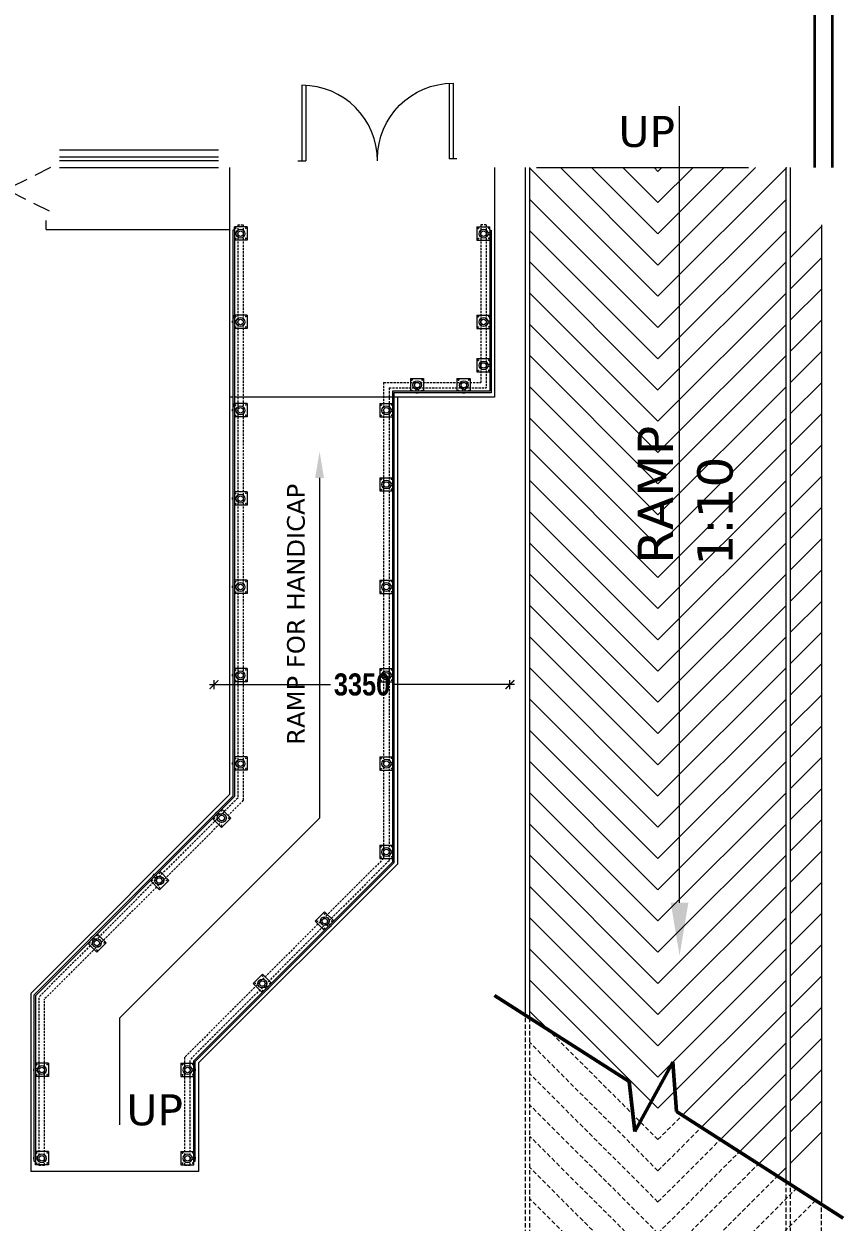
# Model space of a CAD drawing. Header units: millimetres. Extents: x -3092162 to 4513894, y -12317808 to 1849994.
# Drawn here: x -381837 to -372564, y -5847144 to -5833581 of the extents above; entities that cross this region are included whole.
import ezdxf

# ---------------------------------------------------------------- set-up
doc = ezdxf.new("R2010")
doc.units = ezdxf.units.MM
doc.header["$LTSCALE"] = 2
doc.header["$MEASUREMENT"] = 0
doc.linetypes.add('DASHED2', pattern=[0.375, 0.25, -0.125])
doc.layers.add('AEROW', color=7, linetype='Continuous', lineweight=15, true_color=0x0d0d0d)
doc.layers.add('DOT', color=7, linetype='DASHED2', lineweight=0, true_color=0x89067c)
for name, color, linetype, lineweight in [('DETAIL', 240, 'Continuous', 9), ('DOOR', 27, 'Continuous', 5), ('glass', 5, 'Continuous', 15), ('RAILING', 47, 'Continuous', 13), ('RAMP', 253, 'Continuous', 9), ('SILL', 74, 'Continuous', 9), ('STAIR', 252, 'Continuous', 9), ('TEXT', 7, 'Continuous', 13), ('WAll', 250, 'Continuous', 35)]:
    doc.layers.add(name, color=color, linetype=linetype, lineweight=lineweight)
doc.styles.add('INNER DIM', font='', dxfattribs={"height": 250})
doc.styles.add('style2', font='')
doc.styles.get('INNER DIM').set_extended_font_data('Arial Narrow', bold=True)
doc.styles.get('style2').set_extended_font_data('Verdana')

# ---------------------------------------------------------------- blocks, each defined once
blk = doc.blocks.new('_ArchTick')
at = {"color": 0, "linetype": 'ByBlock', "const_width": 0.15}
blk.add_lwpolyline([(-0.5, -0.5), (0.5, 0.5)], dxfattribs=at)

msp = doc.modelspace()

# ---------------------------------------------------------------- linework, layer by layer
at = {"color": 105, "linetype": 'DASHED2', "lineweight": 0, "ltscale": 50}
for p, q in [((-379415.3, -5835854.9), (-379415.3, -5842344.4)), ((-379415.3, -5835854.9), (-379353.3, -5835854.9)), ((-379353.3, -5835854.9), (-379353.3, -5842370.1)), ((-376665.3, -5835854.9), (-376665.3, -5837638.5)), ((-376603.3, -5835854.9), (-376665.3, -5835854.9)), ((-376603.3, -5835854.9), (-376603.3, -5837700.5)), ((-377765.3, -5837638.5), (-377765.3, -5843027.9)), ((-377765.3, -5837638.5), (-376665.3, -5837638.5)), ((-377703.3, -5837700.5), (-377703.3, -5843053.4)), ((-377703.3, -5837700.5), (-376603.3, -5837700.5)), ((-379415.3, -5842344.4), (-381665.3, -5844594.4)), ((-379353.3, -5842370.1), (-381603.3, -5844620.1)), ((-377765.3, -5843027.9), (-380015.3, -5845277.9)), ((-377703.3, -5843053.4), (-379953.3, -5845303.4)), ((-381665.3, -5846504.2), (-381665.3, -5844594.4)), ((-381603.3, -5846504.2), (-381603.3, -5844620.1)), ((-380015.3, -5846504.2), (-380015.3, -5845277.9)), ((-379953.3, -5846504.2), (-379953.3, -5845303.4)), ((-381603.3, -5846504.2), (-381665.3, -5846504.2)), ((-379953.3, -5846504.2), (-380015.3, -5846504.2))]:
    msp.add_line(p, q, dxfattribs=at)
at = {"layer": 'AEROW', "ltscale": 100}
for p, q in [((-374414.7, -5843529.5), (-374414.7, -5834510.7)), ((-378490, -5838720.9), (-378490, -5842570.7)), ((-378490, -5842570.7), (-380756, -5844836.7)), ((-380756, -5844836.7), (-380756, -5846044))]:
    msp.add_line(p, q, dxfattribs=at)
for points in [[(-378440, -5838720.9), (-378490, -5838420.9), (-378540, -5838720.9)], [(-374314.7, -5843529.5), (-374414.7, -5844129.5), (-374514.7, -5843529.5)]]:
    msp.add_solid(points, dxfattribs=at)
at = {"layer": 'DETAIL', "color": 253, "lineweight": 5, "ltscale": 0.5}
for p, q in [((-379309.3, -5835878), (-379454.3, -5835878)), ((-379454.3, -5835915.5), (-379454.3, -5835878)), ((-379446.8, -5835891), (-379439.8, -5835891)), ((-379446.8, -5835891), (-379446.8, -5835898)), ((-379446.8, -5835898), (-379439.8, -5835898)), ((-379439.8, -5835891), (-379439.8, -5835898)), ((-379321.8, -5835891), (-379328.8, -5835891)), ((-379328.8, -5835891), (-379328.8, -5835898)), ((-379321.8, -5835898), (-379328.8, -5835898)), ((-379321.8, -5835891), (-379321.8, -5835898)), ((-379309.3, -5835878), (-379309.3, -5836028)), ((-376709.3, -5835878), (-376709.3, -5836028)), ((-376709.3, -5835878), (-376564.3, -5835878)), ((-376696.8, -5835891), (-376689.8, -5835891)), ((-376696.8, -5835891), (-376696.8, -5835898)), ((-376696.8, -5835898), (-376689.8, -5835898)), ((-376689.8, -5835891), (-376689.8, -5835898)), ((-376571.8, -5835891), (-376578.8, -5835891)), ((-376578.8, -5835891), (-376578.8, -5835898)), ((-376571.8, -5835898), (-376578.8, -5835898)), ((-376571.8, -5835891), (-376571.8, -5835898)), ((-376564.3, -5835915.5), (-376564.3, -5835878)), ((-379309.3, -5836028), (-379454.3, -5836028)), ((-379446.8, -5836008), (-379439.8, -5836008)), ((-379446.8, -5836008), (-379446.8, -5836015)), ((-379446.8, -5836015), (-379439.8, -5836015)), ((-379439.8, -5836008), (-379439.8, -5836015)), ((-379321.8, -5836008), (-379328.8, -5836008)), ((-379328.8, -5836008), (-379328.8, -5836015)), ((-379321.8, -5836015), (-379328.8, -5836015)), ((-379321.8, -5836008), (-379321.8, -5836015)), ((-376709.3, -5836028), (-376564.3, -5836028)), ((-376696.8, -5836008), (-376689.8, -5836008)), ((-376696.8, -5836008), (-376696.8, -5836015)), ((-376696.8, -5836015), (-376689.8, -5836015)), ((-376689.8, -5836008), (-376689.8, -5836015)), ((-376571.8, -5836008), (-376578.8, -5836008)), ((-376578.8, -5836008), (-376578.8, -5836015)), ((-376571.8, -5836015), (-376578.8, -5836015)), ((-376571.8, -5836008), (-376571.8, -5836015)), ((-379309.3, -5836878), (-379454.3, -5836878)), ((-379454.3, -5836915.5), (-379454.3, -5836878)), ((-379446.8, -5836891), (-379439.8, -5836891)), ((-379446.8, -5836891), (-379446.8, -5836898)), ((-379446.8, -5836898), (-379439.8, -5836898)), ((-379439.8, -5836891), (-379439.8, -5836898)), ((-379321.8, -5836891), (-379328.8, -5836891)), ((-379328.8, -5836891), (-379328.8, -5836898)), ((-379321.8, -5836898), (-379328.8, -5836898)), ((-379321.8, -5836891), (-379321.8, -5836898)), ((-379309.3, -5836878), (-379309.3, -5837028)), ((-376709.3, -5836878), (-376709.3, -5837028)), ((-376709.3, -5836878), (-376564.3, -5836878)), ((-376696.8, -5836891), (-376689.8, -5836891)), ((-376696.8, -5836891), (-376696.8, -5836898)), ((-376696.8, -5836898), (-376689.8, -5836898)), ((-376689.8, -5836891), (-376689.8, -5836898)), ((-376571.8, -5836891), (-376578.8, -5836891)), ((-376578.8, -5836891), (-376578.8, -5836898)), ((-376571.8, -5836898), (-376578.8, -5836898)), ((-376571.8, -5836891), (-376571.8, -5836898)), ((-376564.3, -5836915.5), (-376564.3, -5836878)), ((-379309.3, -5837028), (-379454.3, -5837028)), ((-379446.8, -5837008), (-379439.8, -5837008)), ((-379446.8, -5837008), (-379446.8, -5837015)), ((-379446.8, -5837015), (-379439.8, -5837015)), ((-379439.8, -5837008), (-379439.8, -5837015)), ((-379321.8, -5837008), (-379328.8, -5837008)), ((-379328.8, -5837008), (-379328.8, -5837015)), ((-379321.8, -5837015), (-379328.8, -5837015)), ((-379321.8, -5837008), (-379321.8, -5837015)), ((-376709.3, -5837028), (-376564.3, -5837028)), ((-376696.8, -5837008), (-376689.8, -5837008)), ((-376696.8, -5837008), (-376696.8, -5837015)), ((-376696.8, -5837015), (-376689.8, -5837015)), ((-376689.8, -5837008), (-376689.8, -5837015)), ((-376571.8, -5837008), (-376578.8, -5837008)), ((-376578.8, -5837008), (-376578.8, -5837015)), ((-376571.8, -5837015), (-376578.8, -5837015)), ((-376571.8, -5837008), (-376571.8, -5837015)), ((-376709.3, -5837369.5), (-376709.3, -5837519.5)), ((-376709.3, -5837369.5), (-376564.3, -5837369.5)), ((-376696.8, -5837382.5), (-376689.8, -5837382.5)), ((-376696.8, -5837382.5), (-376696.8, -5837389.5)), ((-376696.8, -5837389.5), (-376689.8, -5837389.5)), ((-376689.8, -5837382.5), (-376689.8, -5837389.5)), ((-376571.8, -5837382.5), (-376578.8, -5837382.5)), ((-376578.8, -5837382.5), (-376578.8, -5837389.5)), ((-376571.8, -5837389.5), (-376578.8, -5837389.5)), ((-376571.8, -5837382.5), (-376571.8, -5837389.5)), ((-376564.3, -5837407), (-376564.3, -5837369.5)), ((-376709.3, -5837519.5), (-376564.3, -5837519.5)), ((-376696.8, -5837499.5), (-376689.8, -5837499.5)), ((-376696.8, -5837499.5), (-376696.8, -5837506.5)), ((-376696.8, -5837506.5), (-376689.8, -5837506.5)), ((-376689.8, -5837499.5), (-376689.8, -5837506.5)), ((-376571.8, -5837499.5), (-376578.8, -5837499.5)), ((-376578.8, -5837499.5), (-376578.8, -5837506.5)), ((-376571.8, -5837506.5), (-376578.8, -5837506.5)), ((-376571.8, -5837499.5), (-376571.8, -5837506.5)), ((-377461.8, -5837594.5), (-377311.8, -5837594.5)), ((-377461.8, -5837594.5), (-377461.8, -5837739.5)), ((-377448.8, -5837607), (-377448.8, -5837614)), ((-377448.8, -5837607), (-377441.8, -5837607)), ((-377448.8, -5837614), (-377441.8, -5837614)), ((-377448.8, -5837732), (-377448.8, -5837725)), ((-377448.8, -5837725), (-377441.8, -5837725)), ((-377441.8, -5837607), (-377441.8, -5837614)), ((-377441.8, -5837732), (-377441.8, -5837725)), ((-377331.8, -5837607), (-377331.8, -5837614)), ((-377331.8, -5837607), (-377324.8, -5837607)), ((-377331.8, -5837614), (-377324.8, -5837614)), ((-377331.8, -5837732), (-377331.8, -5837725)), ((-377331.8, -5837725), (-377324.8, -5837725)), ((-377324.8, -5837607), (-377324.8, -5837614)), ((-377324.8, -5837732), (-377324.8, -5837725)), ((-377311.8, -5837594.5), (-377311.8, -5837739.5)), ((-376934.3, -5837594.5), (-376784.3, -5837594.5)), ((-376934.3, -5837594.5), (-376934.3, -5837739.5)), ((-376921.3, -5837607), (-376921.3, -5837614)), ((-376921.3, -5837607), (-376914.3, -5837607)), ((-376921.3, -5837614), (-376914.3, -5837614)), ((-376921.3, -5837732), (-376921.3, -5837725)), ((-376921.3, -5837725), (-376914.3, -5837725)), ((-376914.3, -5837607), (-376914.3, -5837614)), ((-376914.3, -5837732), (-376914.3, -5837725)), ((-376804.3, -5837607), (-376804.3, -5837614)), ((-376804.3, -5837607), (-376797.3, -5837607)), ((-376804.3, -5837614), (-376797.3, -5837614)), ((-376804.3, -5837732), (-376804.3, -5837725)), ((-376804.3, -5837725), (-376797.3, -5837725)), ((-376797.3, -5837607), (-376797.3, -5837614)), ((-376797.3, -5837732), (-376797.3, -5837725)), ((-376784.3, -5837594.5), (-376784.3, -5837739.5)), ((-377448.8, -5837732), (-377441.8, -5837732)), ((-377331.8, -5837732), (-377324.8, -5837732)), ((-376921.3, -5837732), (-376914.3, -5837732)), ((-376804.3, -5837732), (-376797.3, -5837732)), ((-379309.3, -5837878), (-379454.3, -5837878)), ((-379454.3, -5837915.5), (-379454.3, -5837878)), ((-379446.8, -5837891), (-379439.8, -5837891)), ((-379446.8, -5837891), (-379446.8, -5837898)), ((-379446.8, -5837898), (-379439.8, -5837898)), ((-379439.8, -5837891), (-379439.8, -5837898)), ((-379321.8, -5837891), (-379328.8, -5837891)), ((-379328.8, -5837891), (-379328.8, -5837898)), ((-379321.8, -5837898), (-379328.8, -5837898)), ((-379321.8, -5837891), (-379321.8, -5837898)), ((-379309.3, -5837878), (-379309.3, -5838028)), ((-377809.3, -5837878), (-377809.3, -5838028)), ((-377809.3, -5837878), (-377664.3, -5837878)), ((-377796.8, -5837891), (-377789.8, -5837891)), ((-377796.8, -5837891), (-377796.8, -5837898)), ((-377796.8, -5837898), (-377789.8, -5837898)), ((-377789.8, -5837891), (-377789.8, -5837898)), ((-377671.8, -5837891), (-377678.8, -5837891)), ((-377678.8, -5837891), (-377678.8, -5837898)), ((-377671.8, -5837898), (-377678.8, -5837898)), ((-377671.8, -5837891), (-377671.8, -5837898)), ((-377664.3, -5837878), (-377664.3, -5837915.5)), ((-379309.3, -5838028), (-379454.3, -5838028)), ((-379446.8, -5838008), (-379439.8, -5838008)), ((-379446.8, -5838008), (-379446.8, -5838015)), ((-379446.8, -5838015), (-379439.8, -5838015)), ((-379439.8, -5838008), (-379439.8, -5838015)), ((-379321.8, -5838008), (-379328.8, -5838008)), ((-379328.8, -5838008), (-379328.8, -5838015)), ((-379321.8, -5838015), (-379328.8, -5838015)), ((-379321.8, -5838008), (-379321.8, -5838015)), ((-377809.3, -5838028), (-377664.3, -5838028)), ((-377796.8, -5838008), (-377789.8, -5838008)), ((-377796.8, -5838008), (-377796.8, -5838015)), ((-377796.8, -5838015), (-377789.8, -5838015)), ((-377789.8, -5838008), (-377789.8, -5838015)), ((-377671.8, -5838008), (-377678.8, -5838008)), ((-377678.8, -5838008), (-377678.8, -5838015)), ((-377671.8, -5838015), (-377678.8, -5838015)), ((-377671.8, -5838008), (-377671.8, -5838015)), ((-377809.3, -5838718), (-377809.3, -5838868)), ((-377809.3, -5838718), (-377664.3, -5838718)), ((-377796.8, -5838731), (-377789.8, -5838731)), ((-377796.8, -5838731), (-377796.8, -5838738)), ((-377796.8, -5838738), (-377789.8, -5838738)), ((-377789.8, -5838731), (-377789.8, -5838738)), ((-377671.8, -5838731), (-377678.8, -5838731)), ((-377678.8, -5838731), (-377678.8, -5838738)), ((-377671.8, -5838738), (-377678.8, -5838738)), ((-377671.8, -5838731), (-377671.8, -5838738)), ((-379309.3, -5838878), (-379454.3, -5838878)), ((-379446.8, -5838891), (-379439.8, -5838891)), ((-379446.8, -5838891), (-379446.8, -5838898)), ((-379446.8, -5838898), (-379439.8, -5838898)), ((-379439.8, -5838891), (-379439.8, -5838898)), ((-379321.8, -5838891), (-379328.8, -5838891)), ((-379328.8, -5838891), (-379328.8, -5838898)), ((-379321.8, -5838898), (-379328.8, -5838898)), ((-379321.8, -5838891), (-379321.8, -5838898)), ((-379309.3, -5838878), (-379309.3, -5839028)), ((-377809.3, -5838868), (-377664.3, -5838868)), ((-377796.8, -5838848), (-377789.8, -5838848)), ((-377796.8, -5838848), (-377796.8, -5838855)), ((-377796.8, -5838855), (-377789.8, -5838855)), ((-377789.8, -5838848), (-377789.8, -5838855)), ((-377671.8, -5838848), (-377678.8, -5838848)), ((-377678.8, -5838848), (-377678.8, -5838855)), ((-377671.8, -5838855), (-377678.8, -5838855)), ((-377671.8, -5838848), (-377671.8, -5838855)), ((-379309.3, -5839028), (-379454.3, -5839028)), ((-379446.8, -5839008), (-379439.8, -5839008)), ((-379446.8, -5839008), (-379446.8, -5839015)), ((-379446.8, -5839015), (-379439.8, -5839015)), ((-379439.8, -5839008), (-379439.8, -5839015)), ((-379321.8, -5839008), (-379328.8, -5839008)), ((-379328.8, -5839008), (-379328.8, -5839015)), ((-379321.8, -5839015), (-379328.8, -5839015)), ((-379321.8, -5839008), (-379321.8, -5839015)), ((-379309.3, -5839878), (-379454.3, -5839878)), ((-379446.8, -5839891), (-379439.8, -5839891)), ((-379446.8, -5839891), (-379446.8, -5839898)), ((-379439.8, -5839891), (-379439.8, -5839898)), ((-379321.8, -5839891), (-379328.8, -5839891)), ((-379328.8, -5839891), (-379328.8, -5839898)), ((-379321.8, -5839891), (-379321.8, -5839898)), ((-379309.3, -5839878), (-379309.3, -5840028)), ((-377809.3, -5839878), (-377809.3, -5840028)), ((-377809.3, -5839878), (-377664.3, -5839878)), ((-377796.8, -5839891), (-377789.8, -5839891)), ((-377796.8, -5839891), (-377796.8, -5839898)), ((-377789.8, -5839891), (-377789.8, -5839898)), ((-377671.8, -5839891), (-377678.8, -5839891)), ((-377678.8, -5839891), (-377678.8, -5839898)), ((-377671.8, -5839891), (-377671.8, -5839898)), ((-379309.3, -5840028), (-379454.3, -5840028)), ((-379446.8, -5839898), (-379439.8, -5839898)), ((-379446.8, -5840008), (-379439.8, -5840008)), ((-379446.8, -5840008), (-379446.8, -5840015)), ((-379446.8, -5840015), (-379439.8, -5840015)), ((-379439.8, -5840008), (-379439.8, -5840015)), ((-379321.8, -5839898), (-379328.8, -5839898)), ((-379321.8, -5840008), (-379328.8, -5840008)), ((-379328.8, -5840008), (-379328.8, -5840015)), ((-379321.8, -5840015), (-379328.8, -5840015)), ((-379321.8, -5840008), (-379321.8, -5840015)), ((-377809.3, -5840028), (-377664.3, -5840028)), ((-377796.8, -5839898), (-377789.8, -5839898)), ((-377796.8, -5840008), (-377789.8, -5840008)), ((-377796.8, -5840008), (-377796.8, -5840015)), ((-377796.8, -5840015), (-377789.8, -5840015)), ((-377789.8, -5840008), (-377789.8, -5840015)), ((-377671.8, -5839898), (-377678.8, -5839898)), ((-377671.8, -5840008), (-377678.8, -5840008)), ((-377678.8, -5840008), (-377678.8, -5840015)), ((-377671.8, -5840015), (-377678.8, -5840015)), ((-377671.8, -5840008), (-377671.8, -5840015)), ((-379309.3, -5840878), (-379454.3, -5840878)), ((-379446.8, -5840891), (-379439.8, -5840891)), ((-379446.8, -5840891), (-379446.8, -5840898)), ((-379446.8, -5840898), (-379439.8, -5840898)), ((-379439.8, -5840891), (-379439.8, -5840898)), ((-379321.8, -5840891), (-379328.8, -5840891)), ((-379328.8, -5840891), (-379328.8, -5840898)), ((-379321.8, -5840898), (-379328.8, -5840898)), ((-379321.8, -5840891), (-379321.8, -5840898)), ((-379309.3, -5840878), (-379309.3, -5841028)), ((-377809.3, -5840878), (-377809.3, -5841028)), ((-377809.3, -5840878), (-377664.3, -5840878)), ((-377796.8, -5840891), (-377789.8, -5840891)), ((-377796.8, -5840891), (-377796.8, -5840898)), ((-377796.8, -5840898), (-377789.8, -5840898)), ((-377789.8, -5840891), (-377789.8, -5840898)), ((-377671.8, -5840891), (-377678.8, -5840891)), ((-377678.8, -5840891), (-377678.8, -5840898)), ((-377671.8, -5840898), (-377678.8, -5840898)), ((-377671.8, -5840891), (-377671.8, -5840898)), ((-379309.3, -5841028), (-379454.3, -5841028)), ((-379446.8, -5841008), (-379439.8, -5841008)), ((-379446.8, -5841008), (-379446.8, -5841015)), ((-379446.8, -5841015), (-379439.8, -5841015)), ((-379439.8, -5841008), (-379439.8, -5841015)), ((-379321.8, -5841008), (-379328.8, -5841008)), ((-379328.8, -5841008), (-379328.8, -5841015)), ((-379321.8, -5841015), (-379328.8, -5841015)), ((-379321.8, -5841008), (-379321.8, -5841015)), ((-377809.3, -5841028), (-377664.3, -5841028)), ((-377796.8, -5841008), (-377789.8, -5841008)), ((-377796.8, -5841008), (-377796.8, -5841015)), ((-377796.8, -5841015), (-377789.8, -5841015)), ((-377789.8, -5841008), (-377789.8, -5841015)), ((-377671.8, -5841008), (-377678.8, -5841008)), ((-377678.8, -5841008), (-377678.8, -5841015)), ((-377671.8, -5841015), (-377678.8, -5841015)), ((-377671.8, -5841008), (-377671.8, -5841015)), ((-379309.3, -5841878), (-379454.3, -5841878)), ((-379446.8, -5841891), (-379439.8, -5841891)), ((-379446.8, -5841891), (-379446.8, -5841898)), ((-379446.8, -5841898), (-379439.8, -5841898)), ((-379439.8, -5841891), (-379439.8, -5841898)), ((-379321.8, -5841891), (-379328.8, -5841891)), ((-379328.8, -5841891), (-379328.8, -5841898)), ((-379321.8, -5841898), (-379328.8, -5841898)), ((-379321.8, -5841891), (-379321.8, -5841898)), ((-379309.3, -5841878), (-379309.3, -5842028)), ((-377809.3, -5841878), (-377809.3, -5842028)), ((-377809.3, -5841878), (-377664.3, -5841878)), ((-377796.8, -5841891), (-377789.8, -5841891)), ((-377796.8, -5841891), (-377796.8, -5841898)), ((-377796.8, -5841898), (-377789.8, -5841898)), ((-377789.8, -5841891), (-377789.8, -5841898)), ((-377671.8, -5841891), (-377678.8, -5841891)), ((-377678.8, -5841891), (-377678.8, -5841898)), ((-377671.8, -5841898), (-377678.8, -5841898)), ((-377671.8, -5841891), (-377671.8, -5841898)), ((-379309.3, -5842028), (-379454.3, -5842028)), ((-379446.8, -5842008), (-379439.8, -5842008)), ((-379446.8, -5842008), (-379446.8, -5842015)), ((-379446.8, -5842015), (-379439.8, -5842015)), ((-379439.8, -5842008), (-379439.8, -5842015)), ((-379321.8, -5842008), (-379328.8, -5842008)), ((-379328.8, -5842008), (-379328.8, -5842015)), ((-379321.8, -5842015), (-379328.8, -5842015)), ((-379321.8, -5842008), (-379321.8, -5842015)), ((-377809.3, -5842028), (-377664.3, -5842028)), ((-377796.8, -5842008), (-377789.8, -5842008)), ((-377796.8, -5842008), (-377796.8, -5842015)), ((-377796.8, -5842015), (-377789.8, -5842015)), ((-377789.8, -5842008), (-377789.8, -5842015)), ((-377671.8, -5842008), (-377678.8, -5842008)), ((-377678.8, -5842008), (-377678.8, -5842015)), ((-377671.8, -5842015), (-377678.8, -5842015)), ((-377671.8, -5842008), (-377671.8, -5842015)), ((-379493.4, -5842572.4), (-379595.9, -5842469.9)), ((-379599.5, -5842678.5), (-379702, -5842575.9)), ((-379687.5, -5842572), (-379682.6, -5842567.1)), ((-379687.5, -5842572), (-379682.6, -5842577)), ((-379682.6, -5842567.1), (-379677.6, -5842572)), ((-379682.6, -5842577), (-379677.6, -5842572)), ((-379604.8, -5842489.3), (-379599.8, -5842484.4)), ((-379604.8, -5842489.3), (-379599.8, -5842494.3)), ((-379599.8, -5842484.4), (-379594.9, -5842489.3)), ((-379599.8, -5842494.3), (-379594.9, -5842489.3)), ((-379599.5, -5842678.5), (-379493.4, -5842572.4)), ((-379521.3, -5842572.8), (-379516.4, -5842567.8)), ((-379516.4, -5842577.7), (-379521.3, -5842572.8)), ((-379511.4, -5842572.8), (-379516.4, -5842567.8)), ((-379516.4, -5842577.7), (-379511.4, -5842572.8)), ((-379604.1, -5842655.5), (-379599.1, -5842650.5)), ((-379599.1, -5842660.4), (-379604.1, -5842655.5)), ((-379594.2, -5842655.5), (-379599.1, -5842650.5)), ((-379599.1, -5842660.4), (-379594.2, -5842655.5)), ((-377809.3, -5842878), (-377809.3, -5843028)), ((-377809.3, -5842878), (-377664.3, -5842878)), ((-377796.8, -5842891), (-377789.8, -5842891)), ((-377796.8, -5842891), (-377796.8, -5842898)), ((-377796.8, -5842898), (-377789.8, -5842898)), ((-377796.8, -5843008), (-377789.8, -5843008)), ((-377796.8, -5843008), (-377796.8, -5843015)), ((-377789.8, -5842891), (-377789.8, -5842898)), ((-377789.8, -5843008), (-377789.8, -5843015)), ((-377671.8, -5842891), (-377678.8, -5842891)), ((-377678.8, -5842891), (-377678.8, -5842898)), ((-377671.8, -5842898), (-377678.8, -5842898)), ((-377671.8, -5843008), (-377678.8, -5843008)), ((-377678.8, -5843008), (-377678.8, -5843015)), ((-377671.8, -5842891), (-377671.8, -5842898)), ((-377671.8, -5843008), (-377671.8, -5843015)), ((-377809.3, -5843028), (-377664.3, -5843028)), ((-377796.8, -5843015), (-377789.8, -5843015)), ((-377671.8, -5843015), (-377678.8, -5843015)), ((-380303.1, -5843382), (-380405.6, -5843279.5)), ((-380386.1, -5843270.7), (-380391.1, -5843275.6)), ((-380391.1, -5843275.6), (-380386.1, -5843280.6)), ((-380386.1, -5843270.7), (-380381.2, -5843275.6)), ((-380381.2, -5843275.6), (-380386.1, -5843280.6)), ((-380303.4, -5843187.9), (-380308.4, -5843192.9)), ((-380308.4, -5843192.9), (-380303.4, -5843197.8)), ((-380303.4, -5843187.9), (-380298.5, -5843192.9)), ((-380298.5, -5843192.9), (-380303.4, -5843197.8)), ((-380197, -5843276), (-380303.1, -5843382)), ((-380197, -5843276), (-380299.5, -5843173.4)), ((-380220, -5843271.4), (-380224.9, -5843276.3)), ((-380220, -5843281.3), (-380224.9, -5843276.3)), ((-380215, -5843276.3), (-380220, -5843271.4)), ((-380215, -5843276.3), (-380220, -5843281.3)), ((-380302.7, -5843354.1), (-380307.6, -5843359.1)), ((-380302.7, -5843364), (-380307.6, -5843359.1)), ((-380297.7, -5843359.1), (-380302.7, -5843354.1)), ((-380297.7, -5843359.1), (-380302.7, -5843364)), ((-378538.8, -5843739.1), (-378432.8, -5843633.1)), ((-378438.1, -5843656), (-378433.1, -5843651.1)), ((-378438.1, -5843656), (-378433.1, -5843661)), ((-378433.1, -5843651.1), (-378428.2, -5843656)), ((-378433.1, -5843661), (-378428.2, -5843656)), ((-378432.8, -5843633.1), (-378330.2, -5843735.6)), ((-378538.8, -5843739.1), (-378436.3, -5843841.7)), ((-378520.8, -5843738.8), (-378515.8, -5843733.8)), ((-378520.8, -5843738.8), (-378515.8, -5843743.7)), ((-378515.8, -5843733.8), (-378510.9, -5843738.8)), ((-378515.8, -5843743.7), (-378510.9, -5843738.8)), ((-378437.3, -5843822.2), (-378432.4, -5843817.3)), ((-378432.4, -5843827.2), (-378437.3, -5843822.2)), ((-378427.4, -5843822.2), (-378432.4, -5843817.3)), ((-378432.4, -5843827.2), (-378427.4, -5843822.2)), ((-378354.6, -5843739.5), (-378349.7, -5843734.5)), ((-378349.7, -5843744.4), (-378354.6, -5843739.5)), ((-378344.7, -5843739.5), (-378349.7, -5843734.5)), ((-378349.7, -5843744.4), (-378344.7, -5843739.5)), ((-381010.5, -5843895), (-381015.5, -5843900)), ((-381015.5, -5843900), (-381010.5, -5843904.9)), ((-381010.5, -5843895), (-381005.6, -5843900)), ((-381005.6, -5843900), (-381010.5, -5843904.9)), ((-380904.1, -5843983.1), (-381006.6, -5843880.5)), ((-381010.2, -5844089.1), (-381112.7, -5843986.6)), ((-381093.2, -5843977.8), (-381098.2, -5843982.7)), ((-381098.2, -5843982.7), (-381093.2, -5843987.7)), ((-381093.2, -5843977.8), (-381088.3, -5843982.7)), ((-381088.3, -5843982.7), (-381093.2, -5843987.7)), ((-381009.8, -5844061.2), (-381014.8, -5844066.2)), ((-381009.8, -5844071.1), (-381014.8, -5844066.2)), ((-380904.1, -5843983.1), (-381010.2, -5844089.1)), ((-381004.9, -5844066.2), (-381009.8, -5844061.2)), ((-381004.9, -5844066.2), (-381009.8, -5844071.1)), ((-380927.1, -5843978.5), (-380932, -5843983.4)), ((-380927.1, -5843988.4), (-380932, -5843983.4)), ((-380922.1, -5843983.4), (-380927.1, -5843978.5)), ((-380922.1, -5843983.4), (-380927.1, -5843988.4)), ((-379136.3, -5844336.6), (-379242.4, -5844442.7)), ((-379136.7, -5844354.7), (-379141.6, -5844359.6)), ((-379141.6, -5844359.6), (-379136.7, -5844364.6)), ((-379136.7, -5844354.7), (-379131.7, -5844359.6)), ((-379131.7, -5844359.6), (-379136.7, -5844364.6)), ((-379136.3, -5844336.6), (-379033.8, -5844439.2)), ((-379242.4, -5844442.7), (-379139.9, -5844545.2)), ((-379219.4, -5844437.4), (-379224.4, -5844442.3)), ((-379224.4, -5844442.3), (-379219.4, -5844447.3)), ((-379219.4, -5844437.4), (-379214.5, -5844442.3)), ((-379214.5, -5844442.3), (-379219.4, -5844447.3)), ((-379053.2, -5844438.1), (-379058.2, -5844443)), ((-379053.2, -5844448), (-379058.2, -5844443)), ((-379048.3, -5844443), (-379053.2, -5844438.1)), ((-379048.3, -5844443), (-379053.2, -5844448)), ((-379136, -5844520.8), (-379140.9, -5844525.8)), ((-379136, -5844530.7), (-379140.9, -5844525.8)), ((-379131, -5844525.8), (-379136, -5844520.8)), ((-379131, -5844525.8), (-379136, -5844530.7)), ((-381559.3, -5845345.7), (-381704.3, -5845345.7)), ((-381696.8, -5845358.7), (-381689.8, -5845358.7)), ((-381696.8, -5845358.7), (-381696.8, -5845365.7)), ((-381696.8, -5845365.7), (-381689.8, -5845365.7)), ((-381689.8, -5845358.7), (-381689.8, -5845365.7)), ((-381571.8, -5845358.7), (-381578.8, -5845358.7)), ((-381578.8, -5845358.7), (-381578.8, -5845365.7)), ((-381571.8, -5845365.7), (-381578.8, -5845365.7)), ((-381571.8, -5845358.7), (-381571.8, -5845365.7)), ((-381559.3, -5845345.7), (-381559.3, -5845495.7)), ((-380059.3, -5845345.7), (-380059.3, -5845495.7)), ((-380059.3, -5845345.7), (-379914.3, -5845345.7)), ((-380046.8, -5845358.7), (-380039.8, -5845358.7)), ((-380046.8, -5845358.7), (-380046.8, -5845365.7)), ((-380046.8, -5845365.7), (-380039.8, -5845365.7)), ((-380039.8, -5845358.7), (-380039.8, -5845365.7)), ((-379921.8, -5845358.7), (-379928.8, -5845358.7)), ((-379928.8, -5845358.7), (-379928.8, -5845365.7)), ((-379921.8, -5845365.7), (-379928.8, -5845365.7)), ((-379921.8, -5845358.7), (-379921.8, -5845365.7)), ((-381559.3, -5845495.7), (-381704.3, -5845495.7)), ((-381696.8, -5845475.7), (-381689.8, -5845475.7)), ((-381696.8, -5845475.7), (-381696.8, -5845482.7)), ((-381696.8, -5845482.7), (-381689.8, -5845482.7)), ((-381689.8, -5845475.7), (-381689.8, -5845482.7)), ((-381571.8, -5845475.7), (-381578.8, -5845475.7)), ((-381578.8, -5845475.7), (-381578.8, -5845482.7)), ((-381571.8, -5845482.7), (-381578.8, -5845482.7)), ((-381571.8, -5845475.7), (-381571.8, -5845482.7)), ((-380059.3, -5845495.7), (-379914.3, -5845495.7)), ((-380046.8, -5845475.7), (-380039.8, -5845475.7)), ((-380046.8, -5845475.7), (-380046.8, -5845482.7)), ((-380046.8, -5845482.7), (-380039.8, -5845482.7)), ((-380039.8, -5845475.7), (-380039.8, -5845482.7)), ((-379921.8, -5845475.7), (-379928.8, -5845475.7)), ((-379928.8, -5845475.7), (-379928.8, -5845482.7)), ((-379921.8, -5845482.7), (-379928.8, -5845482.7)), ((-379921.8, -5845475.7), (-379921.8, -5845482.7)), ((-381559.3, -5846345.7), (-381704.3, -5846345.7)), ((-381696.8, -5846358.7), (-381689.8, -5846358.7)), ((-381696.8, -5846358.7), (-381696.8, -5846365.7)), ((-381696.8, -5846365.7), (-381689.8, -5846365.7)), ((-381689.8, -5846358.7), (-381689.8, -5846365.7)), ((-381571.8, -5846358.7), (-381578.8, -5846358.7)), ((-381578.8, -5846358.7), (-381578.8, -5846365.7)), ((-381571.8, -5846365.7), (-381578.8, -5846365.7)), ((-381571.8, -5846358.7), (-381571.8, -5846365.7)), ((-381559.3, -5846345.7), (-381559.3, -5846495.7)), ((-380059.3, -5846345.7), (-380059.3, -5846495.7)), ((-380059.3, -5846345.7), (-379914.3, -5846345.7)), ((-380046.8, -5846358.7), (-380039.8, -5846358.7)), ((-380046.8, -5846358.7), (-380046.8, -5846365.7)), ((-380046.8, -5846365.7), (-380039.8, -5846365.7)), ((-380039.8, -5846358.7), (-380039.8, -5846365.7)), ((-379921.8, -5846358.7), (-379928.8, -5846358.7)), ((-379928.8, -5846358.7), (-379928.8, -5846365.7)), ((-379921.8, -5846365.7), (-379928.8, -5846365.7)), ((-379921.8, -5846358.7), (-379921.8, -5846365.7)), ((-381559.3, -5846495.7), (-381704.3, -5846495.7)), ((-381696.8, -5846475.7), (-381689.8, -5846475.7)), ((-381696.8, -5846475.7), (-381696.8, -5846482.7)), ((-381696.8, -5846482.7), (-381689.8, -5846482.7)), ((-381689.8, -5846475.7), (-381689.8, -5846482.7)), ((-381571.8, -5846475.7), (-381578.8, -5846475.7)), ((-381578.8, -5846475.7), (-381578.8, -5846482.7)), ((-381571.8, -5846482.7), (-381578.8, -5846482.7)), ((-381571.8, -5846475.7), (-381571.8, -5846482.7)), ((-380059.3, -5846495.7), (-379914.3, -5846495.7)), ((-380046.8, -5846475.7), (-380039.8, -5846475.7)), ((-380046.8, -5846475.7), (-380046.8, -5846482.7)), ((-380046.8, -5846482.7), (-380039.8, -5846482.7)), ((-380039.8, -5846475.7), (-380039.8, -5846482.7)), ((-379921.8, -5846475.7), (-379928.8, -5846475.7)), ((-379928.8, -5846475.7), (-379928.8, -5846482.7)), ((-379921.8, -5846482.7), (-379928.8, -5846482.7)), ((-379921.8, -5846475.7), (-379921.8, -5846482.7)), ((-379914.3, -5846495.7), (-379914.3, -5846458.2))]:
    msp.add_line(p, q, dxfattribs=at)
at = {"layer": 'DOOR', "ltscale": 200}
for p, q in [((-378689.3, -5834275.4), (-378689.3, -5835130.4)), ((-378644.3, -5834276.6), (-378644.3, -5835130.4)), ((-377024.3, -5834252.4), (-377024.3, -5835106.2)), ((-376979.3, -5834251.2), (-376979.3, -5835106.2)), ((-378734.3, -5835130.4), (-378644.3, -5835130.4)), ((-376934.3, -5835106.2), (-377024.3, -5835106.2))]:
    msp.add_line(p, q, dxfattribs=at)
at = {"layer": 'DOT', "ltscale": 400}
for p, q in [((-381534.3, -5835206.2), (-382534.3, -5835706.2)), ((-382534.3, -5835206.2), (-381534.3, -5835706.2))]:
    msp.add_line(p, q, dxfattribs=at)
at = {"layer": 'DOT', "ltscale": 100}
for p, q in [((-376159.3, -5856881.2), (-376159.3, -5844802.8)), ((-376109.3, -5856881.2), (-376109.3, -5844834.7)), ((-374659.3, -5846210.4), (-375903.5, -5844966.2)), ((-374659.3, -5846563.9), (-376109.3, -5845113.9)), ((-374659.3, -5846917.5), (-376109.3, -5845467.5)), ((-374659.3, -5847271), (-376109.3, -5845821)), ((-374659.3, -5846210.1), (-374385.3, -5845936.1)), ((-374659.3, -5846563.7), (-374169.6, -5846073.9)), ((-374659.3, -5847624.6), (-376109.3, -5846174.6)), ((-374659.3, -5846917.2), (-373954, -5846211.9)), ((-374659.3, -5847270.8), (-373738.1, -5846349.6)), ((-374659.3, -5847978.2), (-376109.3, -5846528.2)), ((-374659.3, -5847624.3), (-373522.4, -5846487.4)), ((-374659.3, -5847977.9), (-373306.6, -5846625.2)), ((-374659.3, -5848331.4), (-373090.9, -5846763)), ((-373209.3, -5856781.2), (-373209.3, -5846687.4)), ((-373159.3, -5856781.2), (-373159.3, -5846719.3)), ((-374659.3, -5848331.7), (-376109.3, -5846881.7)), ((-374659.3, -5848685), (-372875.2, -5846900.8)), ((-372809.3, -5856781.2), (-372809.3, -5846942.9))]:
    msp.add_line(p, q, dxfattribs=at)
at = {"layer": 'glass', "ltscale": 100}
for p, q in [((-381434.3, -5835086.2), (-379634.3, -5835086.2)), ((-381434.3, -5835126.2), (-379634.3, -5835126.2))]:
    msp.add_line(p, q, dxfattribs=at)
at = {"layer": 'RAILING', "ltscale": 100}
for p, q in [((-379470.3, -5835915.5), (-379470.3, -5842321.6)), ((-379454.3, -5835915.5), (-379470.3, -5835915.5)), ((-379454.3, -5835915.5), (-379454.3, -5842328.2)), ((-376564.3, -5835915.5), (-376564.3, -5837739.5)), ((-376564.3, -5835915.5), (-376548.3, -5835915.5)), ((-376548.3, -5835915.5), (-376548.3, -5837755.5)), ((-376564.3, -5837739.5), (-377664.3, -5837739.5)), ((-377664.3, -5837739.5), (-377664.3, -5843069.7)), ((-377648.3, -5837755.5), (-377648.3, -5843076.3)), ((-376548.3, -5837755.5), (-377648.3, -5837755.5)), ((-379734.3, -5841060), (-378365.5, -5841060)), ((-379684.3, -5841110), (-379684.3, -5841010)), ((-376284.3, -5841060), (-377653.1, -5841060)), ((-376334.3, -5841110), (-376334.3, -5841010)), ((-379470.3, -5842321.6), (-381720.1, -5844571.4)), ((-379454.3, -5842328.2), (-381703.7, -5844577.7)), ((-377664.3, -5843069.7), (-379914.9, -5845320.3)), ((-377648.3, -5843076.3), (-379898.5, -5845326.5)), ((-381720.1, -5846458.2), (-381720.1, -5844571.4)), ((-381703.7, -5846458.2), (-381703.7, -5844577.7)), ((-379914.9, -5846458.2), (-379914.9, -5845320.3)), ((-379898.5, -5846458.2), (-379898.5, -5845326.5)), ((-381703.7, -5846458.2), (-381720.1, -5846458.2)), ((-379898.5, -5846458.2), (-379914.9, -5846458.2))]:
    msp.add_line(p, q, dxfattribs=at)
at = {"layer": 'RAILING', "ltscale": 0.5}
for p, q in [((-379437.3, -5835940.5), (-379454.3, -5835940.5)), ((-376581.3, -5835940.5), (-376564.3, -5835940.5)), ((-376548.3, -5835940.5), (-376544.3, -5835940.5)), ((-376544.3, -5835965.5), (-376544.3, -5835940.5)), ((-379437.3, -5835965.5), (-379454.3, -5835965.5)), ((-376581.3, -5835965.5), (-376564.3, -5835965.5)), ((-376548.3, -5835965.5), (-376544.3, -5835965.5)), ((-379470.3, -5836940.5), (-379474.3, -5836940.5)), ((-379474.3, -5836965.5), (-379474.3, -5836940.5)), ((-379470.3, -5836965.5), (-379474.3, -5836965.5)), ((-379437.3, -5836940.5), (-379454.3, -5836940.5)), ((-379437.3, -5836965.5), (-379454.3, -5836965.5)), ((-376581.3, -5836940.5), (-376564.3, -5836940.5)), ((-376581.3, -5836965.5), (-376564.3, -5836965.5)), ((-376548.3, -5836940.5), (-376544.3, -5836940.5)), ((-376548.3, -5836965.5), (-376544.3, -5836965.5)), ((-376544.3, -5836965.5), (-376544.3, -5836940.5)), ((-376581.3, -5837432), (-376564.3, -5837432)), ((-376548.3, -5837432), (-376544.3, -5837432)), ((-376544.3, -5837457), (-376544.3, -5837432)), ((-376581.3, -5837457), (-376564.3, -5837457)), ((-376548.3, -5837457), (-376544.3, -5837457)), ((-377399.3, -5837722.5), (-377399.3, -5837739.5)), ((-377374.3, -5837722.5), (-377374.3, -5837739.5)), ((-376871.8, -5837722.5), (-376871.8, -5837739.5)), ((-376846.8, -5837722.5), (-376846.8, -5837739.5)), ((-377399.3, -5837755.5), (-377399.3, -5837759.5)), ((-377374.3, -5837759.5), (-377399.3, -5837759.5)), ((-377374.3, -5837755.5), (-377374.3, -5837759.5)), ((-376871.8, -5837755.5), (-376871.8, -5837759.5)), ((-376846.8, -5837759.5), (-376871.8, -5837759.5)), ((-376846.8, -5837755.5), (-376846.8, -5837759.5)), ((-379470.3, -5837940.5), (-379474.3, -5837940.5)), ((-379474.3, -5837965.5), (-379474.3, -5837940.5)), ((-379470.3, -5837965.5), (-379474.3, -5837965.5)), ((-379437.3, -5837940.5), (-379454.3, -5837940.5)), ((-379437.3, -5837965.5), (-379454.3, -5837965.5)), ((-377681.3, -5837940.5), (-377664.3, -5837940.5)), ((-377681.3, -5837965.5), (-377664.3, -5837965.5)), ((-377648.3, -5837940.5), (-377644.3, -5837940.5)), ((-377648.3, -5837965.5), (-377644.3, -5837965.5)), ((-377644.3, -5837965.5), (-377644.3, -5837940.5)), ((-377681.3, -5838780.5), (-377664.3, -5838780.5)), ((-377681.3, -5838805.5), (-377664.3, -5838805.5)), ((-377648.3, -5838780.5), (-377644.3, -5838780.5)), ((-377648.3, -5838805.5), (-377644.3, -5838805.5)), ((-377644.3, -5838805.5), (-377644.3, -5838780.5)), ((-379470.3, -5838940.5), (-379474.3, -5838940.5)), ((-379474.3, -5838965.5), (-379474.3, -5838940.5)), ((-379437.3, -5838940.5), (-379454.3, -5838940.5)), ((-379470.3, -5838965.5), (-379474.3, -5838965.5)), ((-379437.3, -5838965.5), (-379454.3, -5838965.5)), ((-379470.3, -5839940.5), (-379474.3, -5839940.5)), ((-379474.3, -5839965.5), (-379474.3, -5839940.5)), ((-379470.3, -5839965.5), (-379474.3, -5839965.5)), ((-379437.3, -5839940.5), (-379454.3, -5839940.5)), ((-379437.3, -5839965.5), (-379454.3, -5839965.5)), ((-377681.3, -5839940.5), (-377664.3, -5839940.5)), ((-377681.3, -5839965.5), (-377664.3, -5839965.5)), ((-377648.3, -5839940.5), (-377644.3, -5839940.5)), ((-377648.3, -5839965.5), (-377644.3, -5839965.5)), ((-377644.3, -5839965.5), (-377644.3, -5839940.5)), ((-379470.3, -5840940.5), (-379474.3, -5840940.5)), ((-379474.3, -5840965.5), (-379474.3, -5840940.5)), ((-379470.3, -5840965.5), (-379474.3, -5840965.5)), ((-379437.3, -5840940.5), (-379454.3, -5840940.5)), ((-379437.3, -5840965.5), (-379454.3, -5840965.5)), ((-377681.3, -5840940.5), (-377664.3, -5840940.5)), ((-377681.3, -5840965.5), (-377664.3, -5840965.5)), ((-377648.3, -5840940.5), (-377644.3, -5840940.5)), ((-377648.3, -5840965.5), (-377644.3, -5840965.5)), ((-377644.3, -5840965.5), (-377644.3, -5840940.5)), ((-379470.3, -5841940.5), (-379474.3, -5841940.5)), ((-379474.3, -5841965.5), (-379474.3, -5841940.5)), ((-379470.3, -5841965.5), (-379474.3, -5841965.5)), ((-379437.3, -5841940.5), (-379454.3, -5841940.5)), ((-379437.3, -5841965.5), (-379454.3, -5841965.5)), ((-377681.3, -5841940.5), (-377664.3, -5841940.5)), ((-377681.3, -5841965.5), (-377664.3, -5841965.5)), ((-377648.3, -5841940.5), (-377644.3, -5841940.5)), ((-377648.3, -5841965.5), (-377644.3, -5841965.5)), ((-377644.3, -5841965.5), (-377644.3, -5841940.5)), ((-379654.3, -5842499.9), (-379672, -5842517.6)), ((-379669.1, -5842520.4), (-379672, -5842517.6)), ((-379645.8, -5842543.8), (-379657.8, -5842531.7)), ((-379651.5, -5842502.7), (-379654.3, -5842499.9)), ((-379628.1, -5842526.1), (-379640.1, -5842514.1)), ((-377681.3, -5842940.5), (-377664.3, -5842940.5)), ((-377681.3, -5842965.5), (-377664.3, -5842965.5)), ((-377648.3, -5842940.5), (-377644.3, -5842940.5)), ((-377648.3, -5842965.5), (-377644.3, -5842965.5)), ((-377644.3, -5842965.5), (-377644.3, -5842940.5)), ((-380375.5, -5843221.2), (-380357.9, -5843203.5)), ((-380372.7, -5843224), (-380375.5, -5843221.2)), ((-380349.4, -5843247.3), (-380361.4, -5843235.3)), ((-380355, -5843206.3), (-380357.9, -5843203.5)), ((-380331.7, -5843229.7), (-380343.7, -5843217.6)), ((-378404.1, -5843785.4), (-378392.1, -5843797.5)), ((-378386.4, -5843767.8), (-378374.4, -5843779.8)), ((-378380.8, -5843808.8), (-378378, -5843811.6)), ((-378360.3, -5843793.9), (-378378, -5843811.6)), ((-378363.1, -5843791.1), (-378360.3, -5843793.9)), ((-381082.6, -5843928.3), (-381065, -5843910.6)), ((-381079.8, -5843931.1), (-381082.6, -5843928.3)), ((-381056.5, -5843954.4), (-381068.5, -5843942.4)), ((-381062.1, -5843913.4), (-381065, -5843910.6)), ((-381038.8, -5843936.8), (-381050.8, -5843924.7)), ((-379107.7, -5844489), (-379095.7, -5844501)), ((-379090, -5844471.3), (-379078, -5844483.4)), ((-379081.5, -5844515.2), (-379063.8, -5844497.5)), ((-379066.7, -5844494.7), (-379063.8, -5844497.5)), ((-379084.4, -5844512.3), (-379081.5, -5844515.2)), ((-381720.3, -5845408.2), (-381724.3, -5845408.2)), ((-381724.3, -5845433.2), (-381724.3, -5845408.2)), ((-381720.3, -5845433.2), (-381724.3, -5845433.2)), ((-381687.3, -5845408.2), (-381704.3, -5845408.2)), ((-381687.3, -5845433.2), (-381704.3, -5845433.2)), ((-379931.3, -5845408.2), (-379914.3, -5845408.2)), ((-379931.3, -5845433.2), (-379914.3, -5845433.2)), ((-379898.3, -5845408.2), (-379894.3, -5845408.2)), ((-379898.3, -5845433.2), (-379894.3, -5845433.2)), ((-379894.3, -5845433.2), (-379894.3, -5845408.2)), ((-381720.3, -5846408.2), (-381724.3, -5846408.2)), ((-381724.3, -5846433.2), (-381724.3, -5846408.2)), ((-381720.3, -5846433.2), (-381724.3, -5846433.2)), ((-381687.3, -5846408.2), (-381704.3, -5846408.2)), ((-381687.3, -5846433.2), (-381704.3, -5846433.2)), ((-379931.3, -5846408.2), (-379914.3, -5846408.2)), ((-379931.3, -5846433.2), (-379914.3, -5846433.2)), ((-379898.3, -5846408.2), (-379894.3, -5846408.2)), ((-379898.3, -5846433.2), (-379894.3, -5846433.2)), ((-379894.3, -5846433.2), (-379894.3, -5846408.2))]:
    msp.add_line(p, q, dxfattribs=at)
for centre, radius in [((-379384.3, -5835955.5), 50), ((-379384.3, -5835955.5), 31), ((-376634.3, -5835955.5), 50), ((-376634.3, -5835955.5), 31), ((-379384.3, -5836955.5), 50), ((-376634.3, -5836955.5), 50), ((-379384.3, -5836955.5), 31), ((-376634.3, -5836955.5), 31), ((-376634.3, -5837447), 50), ((-376634.3, -5837447), 31), ((-377384.3, -5837669.5), 50), ((-377384.3, -5837669.5), 31), ((-376856.8, -5837669.5), 50), ((-376856.8, -5837669.5), 31), ((-379384.3, -5837955.5), 50), ((-379384.3, -5837955.5), 31), ((-377734.3, -5837955.5), 50), ((-377734.3, -5837955.5), 31), ((-377734.3, -5838795.5), 50), ((-377734.3, -5838795.5), 31), ((-379384.3, -5838955.5), 50), ((-379384.3, -5838955.5), 31), ((-379384.3, -5839955.5), 50), ((-379384.3, -5839955.5), 31), ((-377734.3, -5839955.5), 50), ((-377734.3, -5839955.5), 31), ((-379384.3, -5840955.5), 50), ((-379384.3, -5840955.5), 31), ((-377734.3, -5840955.5), 50), ((-377734.3, -5840955.5), 31), ((-379384.3, -5841955.5), 50), ((-379384.3, -5841955.5), 31), ((-377734.3, -5841955.5), 50), ((-377734.3, -5841955.5), 31), ((-379597.7, -5842570.6), 50), ((-379597.7, -5842570.6), 31), ((-377734.3, -5842955.5), 50), ((-377734.3, -5842955.5), 31), ((-380304.8, -5843277.7), 50), ((-380304.8, -5843277.7), 31), ((-378431, -5843737.4), 50), ((-378431, -5843737.4), 31), ((-381011.9, -5843984.8), 50), ((-381011.9, -5843984.8), 31), ((-379138.1, -5844444.5), 50), ((-379138.1, -5844444.5), 31), ((-381634.3, -5845423.2), 50), ((-381634.3, -5845423.2), 31), ((-379984.3, -5845423.2), 50), ((-379984.3, -5845423.2), 31), ((-381634.3, -5846423.2), 50), ((-381634.3, -5846423.2), 31), ((-379984.3, -5846423.2), 50), ((-379984.3, -5846423.2), 31)]:
    msp.add_circle(centre, radius, dxfattribs=at)
for centre, start, end in [((-379437.3, -5835953), 66.47811, 90), ((-376581.3, -5835953), 90, 113.52189), ((-379437.3, -5835953), 270, 288.12063), ((-376581.3, -5835953), 251.87937, 270), ((-379437.3, -5836953), 66.47811, 90), ((-379437.3, -5836953), 270, 288.12063), ((-376581.3, -5836953), 90, 113.52189), ((-376581.3, -5836953), 251.87937, 270), ((-376581.3, -5837444.5), 90, 113.52189), ((-376581.3, -5837444.5), 251.87937, 270), ((-377386.8, -5837722.5), 156.47811, 180), ((-377386.8, -5837722.5), 0, 18.12063), ((-376859.3, -5837722.5), 156.47811, 180), ((-376859.3, -5837722.5), 0, 18.12063), ((-379437.3, -5837953), 66.47811, 90), ((-379437.3, -5837953), 270, 288.12063), ((-377681.3, -5837953), 90, 113.52189), ((-377681.3, -5837953), 251.87937, 270), ((-377681.3, -5838793), 90, 113.52189), ((-377681.3, -5838793), 251.87937, 270), ((-379437.3, -5838953), 66.47811, 90), ((-379437.3, -5838953), 270, 288.12063), ((-379437.3, -5839953), 66.47811, 90), ((-379437.3, -5839953), 270, 288.12063), ((-377681.3, -5839953), 90, 113.52189), ((-377681.3, -5839953), 251.87937, 270), ((-379437.3, -5840953), 66.47811, 90), ((-379437.3, -5840953), 270, 288.12063), ((-377681.3, -5840953), 90, 113.52189), ((-377681.3, -5840953), 251.87937, 270), ((-379437.3, -5841953), 66.47811, 90), ((-379437.3, -5841953), 270, 288.12063), ((-377681.3, -5841953), 90, 113.52189), ((-377681.3, -5841953), 251.87937, 270), ((-379637, -5842534.9), 225, 248.52189), ((-379637, -5842534.9), 26.87937, 45), ((-377681.3, -5842953), 90, 113.52189), ((-377681.3, -5842953), 251.87937, 270), ((-380340.5, -5843238.5), 225, 243.12063), ((-380340.5, -5843238.5), 21.47811, 45), ((-378395.3, -5843776.6), 201.47811, 225), ((-378395.3, -5843776.6), 45, 63.12063), ((-381047.6, -5843945.6), 225, 243.12063), ((-381047.6, -5843945.6), 21.47811, 45), ((-379098.8, -5844480.2), 206.87937, 225), ((-379098.8, -5844480.2), 45, 68.52189), ((-381687.3, -5845420.7), 66.47811, 90), ((-381687.3, -5845420.7), 270, 288.12063), ((-379931.3, -5845420.7), 90, 113.52189), ((-379931.3, -5845420.7), 251.87937, 270), ((-381687.3, -5846420.7), 66.47811, 90), ((-381687.3, -5846420.7), 270, 288.12063), ((-379931.3, -5846420.7), 90, 113.52189), ((-379931.3, -5846420.7), 251.87937, 270)]:
    msp.add_arc(centre, 12.5, start, end, dxfattribs=at)
at = {"layer": 'RAMP', "ltscale": 100}
for p, q in [((-379509.3, -5835206.2), (-379509.3, -5842305.5)), ((-376509.3, -5835206.2), (-376509.3, -5837804.6)), ((-376509.3, -5835206.2), (-376509.3, -5837805.5)), ((-376159.3, -5844802.8), (-376159.3, -5835206.2)), ((-376109.3, -5844834.7), (-376109.3, -5835206.2)), ((-374659.3, -5836664.4), (-376109.3, -5835214.4)), ((-376034.3, -5835206.2), (-373633.9, -5835206.2)), ((-374659.3, -5836310.9), (-375764, -5835206.2)), ((-374659.3, -5835957.3), (-375410.5, -5835206.2)), ((-374659.3, -5835603.8), (-375056.9, -5835206.2)), ((-374659.3, -5835250.2), (-374703.4, -5835206.2)), ((-374659.3, -5835250), (-374615.6, -5835206.2)), ((-374659.3, -5835603.5), (-374262, -5835206.2)), ((-374659.3, -5835957.1), (-373908.5, -5835206.2)), ((-374659.3, -5836310.6), (-373554.9, -5835206.2)), ((-374659.3, -5836664.2), (-373201.4, -5835206.2)), ((-373209.3, -5846687.4), (-373209.3, -5835206.2)), ((-373159.3, -5846719.3), (-373159.3, -5835206.2)), ((-374659.3, -5837018), (-376109.3, -5835568)), ((-374659.3, -5837017.7), (-373209.3, -5835567.7)), ((-374659.3, -5837371.5), (-376109.3, -5835921.5)), ((-374659.3, -5837371.3), (-373209.3, -5835921.3)), ((-373159.3, -5836224.8), (-372809.3, -5835874.8)), ((-372809.3, -5835856.2), (-372809.3, -5846942.9)), ((-373159.3, -5836578.4), (-372809.3, -5836228.4)), ((-374659.3, -5837725.1), (-376109.3, -5836275.1)), ((-374659.3, -5837724.8), (-373209.3, -5836274.8)), ((-374659.3, -5838078.7), (-376109.3, -5836628.7)), ((-374659.3, -5838078.4), (-373209.3, -5836628.4)), ((-373159.3, -5836931.9), (-372809.3, -5836581.9)), ((-374659.3, -5838432.2), (-376109.3, -5836982.2)), ((-374659.3, -5838431.9), (-373209.3, -5836981.9)), ((-373159.3, -5837285.5), (-372809.3, -5836935.5)), ((-373159.3, -5837639), (-372809.3, -5837289)), ((-374659.3, -5838785.8), (-376109.3, -5837335.8)), ((-374659.3, -5838785.5), (-373209.3, -5837335.5)), ((-374659.3, -5839139.3), (-376109.3, -5837689.3)), ((-374659.3, -5839139), (-373209.3, -5837689)), ((-373159.3, -5837992.6), (-372809.3, -5837642.6)), ((-379470.3, -5837805.5), (-379509.3, -5837805.5)), ((-377664.3, -5837805.5), (-379454.3, -5837805.5)), ((-377609.3, -5837805.5), (-377648.3, -5837805.5)), ((-377609.3, -5837805.5), (-377609.3, -5843092.5)), ((-376509.3, -5837805.5), (-377609.3, -5837805.5)), ((-373159.3, -5838346.1), (-372809.3, -5837996.1)), ((-374659.3, -5839492.9), (-376109.3, -5838042.9)), ((-374659.3, -5839492.6), (-373209.3, -5838042.6)), ((-374659.3, -5839846.4), (-376109.3, -5838396.4)), ((-374659.3, -5839846.1), (-373209.3, -5838396.1)), ((-373159.3, -5838699.7), (-372809.3, -5838349.7)), ((-374659.3, -5840200), (-376109.3, -5838750)), ((-374659.3, -5840199.7), (-373209.3, -5838749.7)), ((-373159.3, -5839053.3), (-372809.3, -5838703.3)), ((-373159.3, -5839406.8), (-372809.3, -5839056.8)), ((-374659.3, -5840553.5), (-376109.3, -5839103.5)), ((-374659.3, -5840553.3), (-373209.3, -5839103.3)), ((-374659.3, -5840907.1), (-376109.3, -5839457.1)), ((-374659.3, -5840906.8), (-373209.3, -5839456.8)), ((-373159.3, -5839760.4), (-372809.3, -5839410.4)), ((-374659.3, -5841260.6), (-376109.3, -5839810.6)), ((-374659.3, -5841260.4), (-373209.3, -5839810.4)), ((-373159.3, -5840113.9), (-372809.3, -5839763.9)), ((-374659.3, -5841614.2), (-376109.3, -5840164.2)), ((-374659.3, -5841613.9), (-373209.3, -5840163.9)), ((-373159.3, -5840467.5), (-372809.3, -5840117.5)), ((-374659.3, -5841967.7), (-376109.3, -5840517.7)), ((-374659.3, -5841967.5), (-373209.3, -5840517.5)), ((-373159.3, -5840821), (-372809.3, -5840471)), ((-373159.3, -5841174.6), (-372809.3, -5840824.6)), ((-374659.3, -5842321.3), (-376109.3, -5840871.3)), ((-374659.3, -5842321), (-373209.3, -5840871)), ((-374659.3, -5842674.8), (-376109.3, -5841224.8)), ((-374659.3, -5842674.6), (-373209.3, -5841224.6)), ((-373162.4, -5841531.2), (-372809.3, -5841178.1)), ((-374659.3, -5843028.4), (-376109.3, -5841578.4)), ((-374659.3, -5843028.1), (-373209.3, -5841578.1)), ((-373159.3, -5841881.7), (-372809.3, -5841531.7)), ((-373159.3, -5842235.2), (-372809.3, -5841885.2)), ((-374659.3, -5843382), (-376109.3, -5841932)), ((-374659.3, -5843381.7), (-373209.3, -5841931.7)), ((-379509.3, -5842305.5), (-381759.3, -5844555.5)), ((-374659.3, -5843735.5), (-376109.3, -5842285.5)), ((-374659.3, -5843735.2), (-373209.3, -5842285.2)), ((-373159.3, -5842588.8), (-372809.3, -5842238.8)), ((-373159.3, -5842942.3), (-372809.3, -5842592.3)), ((-374659.3, -5844089.1), (-376109.3, -5842639.1)), ((-374659.3, -5844088.8), (-373209.3, -5842638.8)), ((-374659.3, -5844442.6), (-376109.3, -5842992.6)), ((-374659.3, -5844442.3), (-373209.3, -5842992.3)), ((-373159.3, -5843295.9), (-372809.3, -5842945.9)), ((-377609.3, -5843092.5), (-379859.3, -5845342.5)), ((-374659.3, -5844796.2), (-376109.3, -5843346.2)), ((-374659.3, -5844795.9), (-373209.3, -5843345.9)), ((-373159.3, -5843649.5), (-372809.3, -5843299.5)), ((-373159.3, -5844003), (-372809.3, -5843653)), ((-374659.3, -5845149.7), (-376109.3, -5843699.7)), ((-374659.3, -5845149.5), (-373209.3, -5843699.5)), ((-374659.3, -5845503.3), (-376109.3, -5844053.3)), ((-374659.3, -5845503), (-373209.3, -5844053)), ((-373159.3, -5844356.6), (-372809.3, -5844006.6)), ((-373159.3, -5844710.1), (-372809.3, -5844360.1)), ((-374659.3, -5845856.8), (-376109.3, -5844406.8)), ((-374659.3, -5845856.6), (-373209.3, -5844406.6)), ((-381759.3, -5844555.5), (-381759.3, -5846573.2)), ((-375903.5, -5844966.2), (-376109.3, -5844760.4)), ((-374385.3, -5845936.1), (-373209.3, -5844760.1)), ((-373159.3, -5845063.7), (-372809.3, -5844713.7)), ((-374169.6, -5846073.9), (-373209.3, -5845113.7)), ((-373159.3, -5845417.2), (-372809.3, -5845067.2)), ((-379859.3, -5845342.5), (-379859.3, -5846573.2)), ((-373159.3, -5845770.8), (-372809.3, -5845420.8)), ((-373954, -5846211.9), (-373209.3, -5845467.2)), ((-373738.1, -5846349.6), (-373209.3, -5845820.8)), ((-373159.3, -5846124.3), (-372809.3, -5845774.3)), ((-373159.3, -5846477.9), (-372809.3, -5846127.9)), ((-373522.4, -5846487.4), (-373209.3, -5846174.3)), ((-373306.6, -5846625.2), (-373209.3, -5846527.9)), ((-379859.3, -5846573.2), (-381759.3, -5846573.2))]:
    msp.add_line(p, q, dxfattribs=at)
at = {"layer": 'RAMP', "lineweight": 50, "ltscale": 100}
for p, q in [((-376509.4, -5844579.2), (-374986.8, -5845551.9)), ((-374921.4, -5846117.8), (-374491.7, -5845335.4)), ((-374491.7, -5845335.4), (-374451.2, -5845894)), ((-374921.4, -5846117.8), (-374986.8, -5845551.9)), ((-374451.2, -5845894), (-372564.1, -5847099.6))]:
    msp.add_line(p, q, dxfattribs=at)
at = {"layer": 'RAMP'}
msp.add_line((-381704.3, -5846495.7), (-381704.3, -5846458.2), dxfattribs=at)
at = {"layer": 'SILL', "ltscale": 100}
for p, q in [((-381434.3, -5835006.2), (-379634.3, -5835006.2)), ((-381434.3, -5835206.2), (-379634.3, -5835206.2)), ((-381584.3, -5835906.2), (-381584.3, -5835806.2)), ((-381584.3, -5835906.2), (-379509.3, -5835906.2))]:
    msp.add_line(p, q, dxfattribs=at)
at = {"layer": 'SILL', "ltscale": 200}
msp.add_ellipse((-378689.3, -5835130.4), major_axis=(-604.6, 604.6), ratio=1, start_param=3.9269908, end_param=5.4977871, dxfattribs=at)
at = {"layer": 'SILL', "ltscale": 200, "extrusion": (0, 0, -1)}
msp.add_ellipse((-376979.3, -5835106.2), major_axis=(604.6, 604.6), ratio=1, start_param=3.9269908, end_param=5.4977871, dxfattribs=at)
at = {"layer": 'STAIR', "ltscale": 100}
for p, q in [((-379509.3, -5836915.5), (-379509.3, -5836965.5)), ((-376509.3, -5836915.5), (-376509.3, -5836965.5)), ((-376509.3, -5837407), (-376509.3, -5837457)), ((-379509.3, -5837915.5), (-379509.3, -5837965.5)), ((-379509.3, -5837915.5), (-379509.3, -5838069.3))]:
    msp.add_line(p, q, dxfattribs=at)
at = {"layer": 'WAll', "ltscale": 100}
for p, q in [((-372884.3, -5835206.2), (-372884.3, -5831806.2)), ((-372684.3, -5835206.2), (-372684.3, -5831806.2))]:
    msp.add_line(p, q, dxfattribs=at)

# ---------------------------------------------------------------- block references
at = {"layer": 'RAILING', "ltscale": 100, "xscale": 100, "yscale": 100, "zscale": 100, "rotation": 180}
msp.add_blockref('_ArchTick', (-379684.3, -5841060), dxfattribs=at)
at = {"layer": 'RAILING', "ltscale": 100, "xscale": 100, "yscale": 100, "zscale": 100}
msp.add_blockref('_ArchTick', (-376334.3, -5841060), dxfattribs=at)

# ---------------------------------------------------------------- texts
at = {"layer": 'RAILING', "ltscale": 100, "insert": (-378009.3, -5841060), "char_height": 250, "attachment_point": 5, "style": 'INNER DIM'}
msp.add_mtext('\\A1;3350', dxfattribs=at)
at = {"layer": 'TEXT', "style": 'style2'}
for p in [(-375106.6, -5834972.9), (-380676.6, -5846048.5)]:
    msp.add_text('UP', height=350, dxfattribs=at).set_placement(p)
at = {"layer": 'TEXT', "lineweight": 50, "style": 'style2'}
for s, p in [('RAMP', (-374489.3, -5839690.9)), ('1:10', (-373814.6, -5839711.8))]:
    msp.add_text(s, height=400, rotation=90, dxfattribs=at).set_placement(p)
at = {"layer": 'TEXT', "style": 'style2'}
msp.add_text('RAMP FOR HANDICAP', height=200, rotation=90, dxfattribs=at).set_placement((-378658, -5841741.4))

doc.saveas('drawing.dxf')
